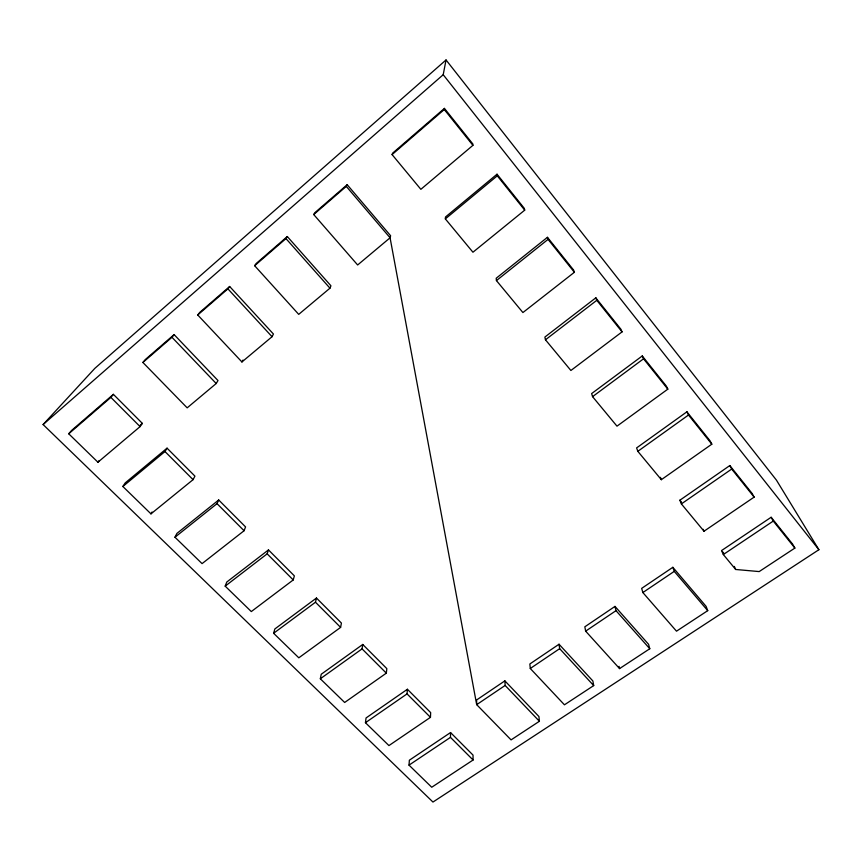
<?xml version="1.0" encoding="UTF-8"?>
<svg xmlns="http://www.w3.org/2000/svg" width="862" height="862" viewBox="0 0 862 862"><rect width="100%" height="100%" fill="white"/><g stroke="black" fill="none" stroke-linecap="round" stroke-linejoin="round"><path stroke-width="1.29" d="M473.087 760.004L450.47 737.366L450.546 732.549L409.364 760.209L409.019 765.133L431.733 787.243L473.087 760.004L473.022 755.09L450.546 732.549M430.461 717.335L430.666 712.605L407.403 689.266L366.059 717.96L365.445 722.701L388.934 745.576L430.461 717.335L407.047 693.888L407.403 689.266M445.352 218.905L445.492 216.998L497.018 174.21L524.247 208.292L524.721 210.145L472.947 252.221L445.352 218.905L497.277 175.826L497.018 174.21M386.327 673.147L386.822 668.621L362.74 644.464L321.246 674.235L320.33 678.782L344.66 702.465L386.327 673.147L362.072 648.87L362.74 644.464M392.081 154.589L444.275 109.517L444.426 108.396L472.839 143.954L472.915 145.344L420.861 189.328L392.081 154.589L392.641 153.134L444.426 108.396M340.609 627.385L341.417 623.075L316.462 598.034L274.849 628.958L273.61 633.279L298.812 657.814L340.609 627.385L315.481 602.226L316.462 598.034M43.1 424.557L443.208 74.714L446.042 59.952L776.446 480.145L818.9 549.719L432.961 802.048L43.1 424.557L94.863 368.343L446.042 59.952M293.231 579.943L294.362 575.87L268.481 549.913L226.771 582.033L225.187 586.138L251.305 611.567L293.231 579.943L267.166 553.846L268.481 549.913M244.075 530.733L245.562 526.919L218.711 499.992L176.915 533.395L174.964 537.231L202.064 563.619L244.075 530.733L217.03 503.656L218.711 499.992M329.952 288.188L330.954 285.807L287.305 236.544L256.208 263.492L254.646 265.711L298.715 314.371L329.952 288.188L285.968 238.591L287.305 236.544M272.036 336.719L273.437 334.036L229.658 286.486L199.693 312.443L197.743 314.986L241.931 361.965L272.036 336.719L227.913 288.856L229.658 286.486M193.066 479.66L194.931 476.126L167.056 448.165L125.195 482.925L122.857 486.491L150.969 513.871L193.066 479.66L164.976 451.537L167.056 448.165M346.276 186.375L390.077 237.793L357.644 264.979L313.725 214.552L346.276 186.375L347.181 184.694L390.637 235.757L390.077 237.793L476.686 704.653L511.069 739.887L539.407 721.268L538.922 716.516L504.873 680.861L476.611 699.976L476.686 704.653L505.143 685.452L504.873 680.861M241.931 361.965L242.998 360.068M150.969 513.871L152.035 512.006M216.211 383.515L217.989 380.541L174.102 334.596L145.215 359.626L142.898 362.471L187.173 407.855L216.211 383.515L171.98 337.29L174.102 334.596M313.725 214.552L314.867 212.677L347.181 184.694M140.075 426.615L142.349 423.382L113.385 394.333L71.492 430.526L68.723 433.791L97.934 462.226L140.075 426.615L110.886 397.393L113.385 394.333M97.934 462.226L99.205 460.513M142.898 362.471L171.98 337.29M197.743 314.986L227.913 288.856M254.646 265.711L285.968 238.591M68.723 433.791L110.886 397.393M140.312 425.117L142.349 423.382M122.857 486.491L164.976 451.537M547.435 237.309L496.189 278.254L496.437 280.592L522.911 312.55L574.383 272.273L573.553 269.989L547.435 237.309L548.07 239.367L574.383 272.273M174.964 537.231L217.03 503.656M496.437 280.592L548.07 239.367M595.804 297.843L544.87 337.064L545.463 339.79L570.892 370.488L622.041 331.892L620.888 329.219L595.804 297.843L596.795 300.31L622.041 331.892M225.187 586.138L267.166 553.846M545.463 339.79L596.795 300.31M642.255 355.963L591.634 393.578L592.56 396.649L616.987 426.162L667.824 389.15L666.348 386.111L642.255 355.963L643.558 358.807L667.824 389.15M273.61 633.279L315.481 602.226M592.56 396.649L643.558 358.807M686.895 411.82L636.609 447.917L637.826 451.322L661.337 479.692L711.818 444.189L710.062 440.816L686.895 411.82L688.501 415.021L711.818 444.189M320.33 678.782L362.072 648.87M637.826 451.322L688.501 415.021M679.881 500.208L729.823 465.555L752.117 493.452L754.131 497.126L704.006 531.229L681.379 503.904L679.881 500.208L681.551 502.223M365.445 722.701L407.047 693.888M681.379 503.904L731.698 469.057L729.823 465.555M559.039 644.237L529.85 663.977L530.281 668.492L564.448 704.814L593.702 685.592L592.873 680.98L559.039 644.237L559.664 648.666L593.702 685.592M614.994 606.406L584.835 626.803L585.643 631.146L619.562 668.6L649.786 648.741L648.569 644.302L614.994 606.406L616.007 610.662L649.786 648.741M672.845 567.304L641.662 588.38L642.858 592.55L676.498 631.178L707.734 610.652L706.118 606.395L672.845 567.304L674.256 571.366L707.734 610.652M530.281 668.492L559.664 648.666M585.643 631.146L616.007 610.662M642.858 592.55L674.256 571.366M771.145 517.265L721.559 550.559L723.315 554.535L735.685 569.48L759.185 571.581L794.872 548.081L792.62 544.137L771.145 517.265L773.268 521.068L794.872 548.081M409.019 765.133L450.47 737.366M723.315 554.535L773.268 521.068M505.143 685.452L539.407 721.268M722.378 551.551L724.015 553.533M444.275 109.517L472.915 145.344M497.277 175.826L524.721 210.145M731.698 469.057L754.131 497.126M443.208 74.714L818.9 549.719M734.316 566.431L735.685 569.48M703.187 529.3L704.006 531.229M660.411 477.322L661.337 479.692M619.056 666.337L619.562 668.6"/></g></svg>
